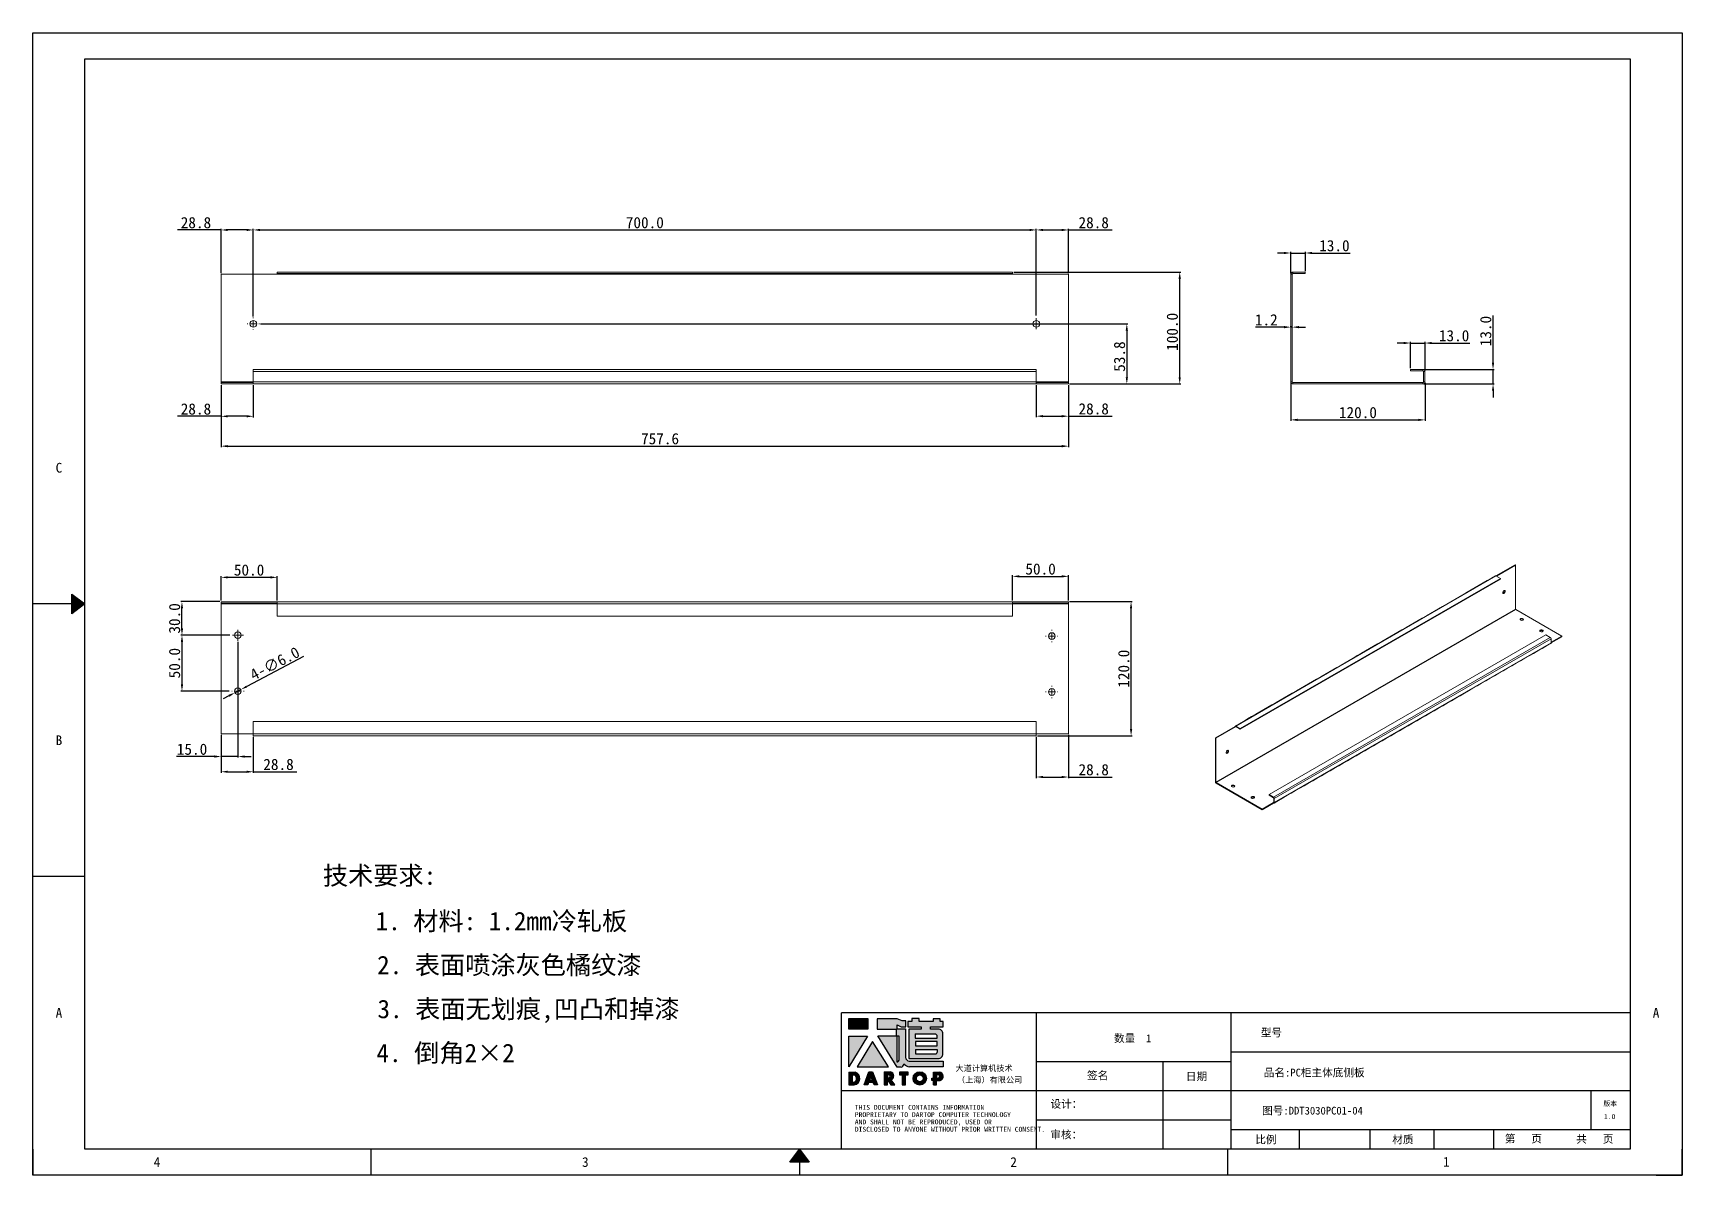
# Model space of a CAD drawing. Header units: millimetres. Extents: x 12436 to 30221, y 8547 to 23793.
# Drawn here: x 23166 to 24640, y 17318 to 18339 of the extents above; entities that cross this region are included whole.
import ezdxf
from ezdxf.enums import TextEntityAlignment as Align

# ---------------------------------------------------------------- set-up
doc = ezdxf.new("R2010")
doc.units = ezdxf.units.MM
doc.header["$PDSIZE"] = -1
doc.linetypes.add('CENTER', pattern=[10.16, 6.35, -1.27, 1.27, -1.27])
doc.linetypes.add('DOT', pattern=[0.25, 0, -0.25])
for name, color, linetype in [('4', 7, 'Continuous'), ('print', 30, 'Continuous'), ('点画线', 1, 'CENTER')]:
    doc.layers.add(name, color=color, linetype=linetype)
doc.styles.add('Dartop', font='SIMFANG.TTF')
doc.styles.add('HZ', font='SimSun.ttf')
doc.styles.add('hzHT', font='SIMHEI.TTF')
doc.dimstyles.new('副本 ISO-25', dxfattribs={"dimtxt": 10, "dimasz": 6, "dimexe": 1, "dimexo": 1, "dimgap": 1.524, "dimtad": 1, "dimdec": 1, "dimzin": 0, "dimdsep": 46, "dimtxsty": 'Standard', "dimcen": 2.5, "dimclrd": 4, "dimclre": 4, "dimclrt": 4, "dimadec": 0, "dimazin": 0, "dimtfac": 1, "dimtdec": 1, "dimtmove": 0, "dimatfit": 3, "dimfxl": 1, "dimtzin": 0, "dimarcsym": 0})

# ---------------------------------------------------------------- blocks, each defined once
blk = doc.blocks.new('SW_CENTERMARKSYMBOL_0')
at = {"color": 0, "linetype": 'Continuous', "lineweight": 0}
for p, q in [((-5, 0), (-5.5, 0)), ((0, 0), (-2.5, 0)), ((0, 5), (0, 5.5)), ((0, 0), (0, 2.5)), ((0, 0), (0, -2.5)), ((0, 0), (2.5, 0)), ((5, 0), (5.5, 0)), ((0, -5), (0, -5.5))]:
    blk.add_line(p, q, dxfattribs=at)
blk = doc.blocks.new('SW_CENTERMARKSYMBOL_1')
at = {"color": 0, "linetype": 'Continuous', "lineweight": 0}
for p, q in [((-2.5, 0), (-4.9, 0)), ((0, 0), (-2.5, 0)), ((0, 2.5), (0, 4.9)), ((0, 0), (0, 2.5)), ((0, 0), (0, -2.5)), ((0, 0), (2.5, 0)), ((2.5, 0), (4.9, 0)), ((0, -2.5), (0, -4.9))]:
    blk.add_line(p, q, dxfattribs=at)
blk = doc.blocks.new('SW_CENTERMARKSYMBOL_2')
at = {"color": 0, "linetype": 'Continuous', "lineweight": 0}
for p, q in [((-2.5, 0), (-4.9, 0)), ((0, 0), (-2.5, 0)), ((0, 2.5), (0, 4.9)), ((0, 0), (0, 2.5)), ((0, 0), (0, -2.5)), ((0, 0), (2.5, 0)), ((2.5, 0), (4.9, 0)), ((0, -2.5), (0, -4.9))]:
    blk.add_line(p, q, dxfattribs=at)
blk = doc.blocks.new('SW_CENTERMARKSYMBOL_3')
at = {"color": 0, "linetype": 'Continuous', "lineweight": 0}
for p, q in [((-5, 0), (-5.5, 0)), ((0, 0), (-2.5, 0)), ((0, 5), (0, 5.5)), ((0, 0), (0, 2.5)), ((0, 0), (0, -2.5)), ((0, 0), (2.5, 0)), ((5, 0), (5.5, 0)), ((0, -5), (0, -5.5))]:
    blk.add_line(p, q, dxfattribs=at)
blk = doc.blocks.new('SW_CENTERMARKSYMBOL_4')
at = {"color": 0, "linetype": 'Continuous', "lineweight": 0}
for p, q in [((-5, 0), (-5.5, 0)), ((0, 0), (-2.5, 0)), ((0, 5), (0, 5.5)), ((0, 0), (0, 2.5)), ((0, 0), (0, -2.5)), ((0, 0), (2.5, 0)), ((5, 0), (5.5, 0)), ((0, -5), (0, -5.5))]:
    blk.add_line(p, q, dxfattribs=at)
blk = doc.blocks.new('SW_CENTERMARKSYMBOL_5')
at = {"color": 0, "linetype": 'Continuous', "lineweight": 0}
for p, q in [((-5, 0), (-5.5, 0)), ((0, 0), (-2.5, 0)), ((0, 5), (0, 5.5)), ((0, 0), (0, 2.5)), ((0, 0), (0, -2.5)), ((0, 0), (2.5, 0)), ((5, 0), (5.5, 0)), ((0, -5), (0, -5.5))]:
    blk.add_line(p, q, dxfattribs=at)
blk = doc.blocks.new('*D49')
at = {"color": 4, "lineweight": -2}
for p, q in [((23333.7, 18023.8), (23333.7, 17968.2)), ((24091.3, 18023.8), (24091.3, 17968.2)), ((23339.7, 17969.2), (24085.3, 17969.2))]:
    blk.add_line(p, q, dxfattribs=at)
at = {"color": 4}
for points in [[(23339.7, 17970.2), (23339.7, 17968.2), (23333.7, 17969.2)], [(24085.3, 17970.2), (24085.3, 17968.2), (24091.3, 17969.2)]]:
    blk.add_solid(points, dxfattribs=at)
at = {"layer": 'Defpoints', "color": 0}
for p in [(23333.7, 18024.8), (24091.3, 18024.8), (24091.3, 17969.2)]:
    blk.add_point(p, dxfattribs=at)
at = {"color": 4, "insert": (23726.1, 17975.8), "char_height": 10, "attachment_point": 5}
blk.add_mtext('757.6', dxfattribs=at)
blk = doc.blocks.new('*D50')
at = {"color": 4, "lineweight": -2}
for p, q in [((24042.3, 18124.8), (24191.7, 18124.8)), ((24190.7, 18030.8), (24190.7, 18118.8)), ((24092.3, 18024.8), (24191.7, 18024.8))]:
    blk.add_line(p, q, dxfattribs=at)
at = {"color": 4}
for points in [[(24189.7, 18118.8), (24191.7, 18118.8), (24190.7, 18124.8)], [(24189.7, 18030.8), (24191.7, 18030.8), (24190.7, 18024.8)]]:
    blk.add_solid(points, dxfattribs=at)
at = {"layer": 'Defpoints', "color": 0}
for p in [(24041.3, 18124.8), (24190.7, 18124.8), (24091.3, 18024.8)]:
    blk.add_point(p, dxfattribs=at)
at = {"color": 4, "insert": (24184.1, 18071.4), "char_height": 10, "attachment_point": 5, "rotation": 90}
blk.add_mtext('100.0', dxfattribs=at)
blk = doc.blocks.new('*D51')
at = {"color": 4, "lineweight": -2}
for p, q in [((24290, 18025.7), (24290, 17991.7)), ((24410, 18025.7), (24410, 17991.7)), ((24296, 17992.7), (24404, 17992.7))]:
    blk.add_line(p, q, dxfattribs=at)
at = {"color": 4}
for points in [[(24296, 17993.7), (24296, 17991.7), (24290, 17992.7)], [(24404, 17993.7), (24404, 17991.7), (24410, 17992.7)]]:
    blk.add_solid(points, dxfattribs=at)
at = {"layer": 'Defpoints', "color": 0}
for p in [(24290, 18026.7), (24410, 18026.7), (24410, 17992.7)]:
    blk.add_point(p, dxfattribs=at)
at = {"color": 4, "insert": (24350, 17999.2), "char_height": 10, "attachment_point": 5}
blk.add_mtext('120.0', dxfattribs=at)
blk = doc.blocks.new('*D52')
at = {"color": 4, "lineweight": -2}
for p, q in [((24470.8, 18043.8), (24470.8, 18086.1)), ((24409, 18037.8), (24471.8, 18037.8)), ((24470.8, 18024.8), (24470.8, 18037.8)), ((24409, 18024.8), (24471.8, 18024.8)), ((24470.8, 18018.8), (24470.8, 18012.8))]:
    blk.add_line(p, q, dxfattribs=at)
at = {"color": 4}
for points in [[(24469.8, 18043.8), (24471.8, 18043.8), (24470.8, 18037.8)], [(24469.8, 18018.8), (24471.8, 18018.8), (24470.8, 18024.8)]]:
    blk.add_solid(points, dxfattribs=at)
at = {"layer": 'Defpoints', "color": 0}
for p in [(24408, 18037.8), (24470.8, 18037.8), (24408, 18024.8)]:
    blk.add_point(p, dxfattribs=at)
at = {"color": 4, "insert": (24464.3, 18072.1), "char_height": 10, "attachment_point": 5, "rotation": 90}
blk.add_mtext('13.0', dxfattribs=at)
blk = doc.blocks.new('*D53')
at = {"color": 4, "lineweight": -2}
for p, q in [((24391, 18061.4), (24385, 18061.4)), ((24397, 18038.8), (24397, 18062.4)), ((24397, 18061.4), (24410, 18061.4)), ((24410, 18036.9), (24410, 18062.4)), ((24416, 18061.4), (24450, 18061.4))]:
    blk.add_line(p, q, dxfattribs=at)
at = {"color": 4}
for points in [[(24391, 18062.4), (24391, 18060.4), (24397, 18061.4)], [(24416, 18062.4), (24416, 18060.4), (24410, 18061.4)]]:
    blk.add_solid(points, dxfattribs=at)
at = {"layer": 'Defpoints', "color": 0}
for p in [(24410, 18061.4), (24397, 18037.8), (24410, 18035.9)]:
    blk.add_point(p, dxfattribs=at)
at = {"color": 4, "insert": (24436, 18067.9), "char_height": 10, "attachment_point": 5}
blk.add_mtext('13.0', dxfattribs=at)
blk = doc.blocks.new('*D54')
at = {"color": 4, "lineweight": -2}
for p, q in [((24284, 18141.9), (24278, 18141.9)), ((24290, 18123.9), (24290, 18142.9)), ((24290, 18141.9), (24303, 18141.9)), ((24303, 18125.8), (24303, 18142.9)), ((24309, 18141.9), (24343, 18141.9))]:
    blk.add_line(p, q, dxfattribs=at)
at = {"color": 4}
for points in [[(24284, 18142.9), (24284, 18140.9), (24290, 18141.9)], [(24309, 18142.9), (24309, 18140.9), (24303, 18141.9)]]:
    blk.add_solid(points, dxfattribs=at)
at = {"layer": 'Defpoints', "color": 0}
for p in [(24303, 18141.9), (24290, 18122.9), (24303, 18124.8)]:
    blk.add_point(p, dxfattribs=at)
at = {"color": 4, "insert": (24329, 18148.4), "char_height": 10, "attachment_point": 5}
blk.add_mtext('13.0', dxfattribs=at)
blk = doc.blocks.new('*D55')
at = {"color": 4, "lineweight": -2}
for p, q in [((24092.3, 17830.2), (24148.2, 17830.2)), ((24147.2, 17716.2), (24147.2, 17824.2)), ((24063.5, 17710.2), (24148.2, 17710.2))]:
    blk.add_line(p, q, dxfattribs=at)
at = {"color": 4}
for points in [[(24146.2, 17824.2), (24148.2, 17824.2), (24147.2, 17830.2)], [(24146.2, 17716.2), (24148.2, 17716.2), (24147.2, 17710.2)]]:
    blk.add_solid(points, dxfattribs=at)
at = {"layer": 'Defpoints', "color": 0}
for p in [(24091.3, 17830.2), (24147.2, 17830.2), (24062.5, 17710.2)]:
    blk.add_point(p, dxfattribs=at)
at = {"color": 4, "insert": (24140.7, 17770.2), "char_height": 10, "attachment_point": 5, "rotation": 90}
blk.add_mtext('120.0', dxfattribs=at)
blk = doc.blocks.new('*U14')
at = {"color": 254, "linetype": 'Continuous', "extrusion": (0, 0, -1)}
for points in [[(-17, 0.333), (-16.812, 0.25), (-17, 0.5)], [(-17, 0.333), (-17.188, 0.25), (-16.812, 0.25)], [(-17, 0.333), (-17, 0.5), (-17.188, 0.25)]]:
    blk.add_solid(points, dxfattribs=at)
blk = doc.blocks.new('*U13')
at = {"color": 254, "linetype": 'Continuous', "extrusion": (0, 0, -1)}
for points in [[(-0.833, 11), (-0.75, 10.812), (-0.75, 11.188)], [(-0.833, 11), (-0.75, 11.188), (-1, 11)], [(-0.833, 11), (-1, 11), (-0.75, 10.812)]]:
    blk.add_solid(points, dxfattribs=at)
blk = doc.blocks.new('dadao')
for p, q in [((48, 19.2), (44.9, 10.4)), ((44.9, 10.4), (51.2, 10.4)), ((51.2, 10.4), (48, 19.2))]:
    blk.add_line(p, q)
for points in [[(41.8, 121.6), (41.8, 143.7), (-0.4, 143.7), (-0.4, 121.6), (41.8, 121.6)], [(104.8, 122), (104.8, 130.3), (114.1, 126.3), (124.2, 126.3), (124.2, 139.6), (115.9, 139.6), (105.1, 143.9), (61.5, 143.9)], [(61.7, 144), (61.7, 121.3), (103.9, 121.3)], [(113.4, 38.7), (105.1, 38.7), (63, 106.5), (103.9, 106.5), (103.9, 120.9), (103.9, 121.3)], [(109.7, 53.6), (109.7, 106.2), (104.3, 106.2), (104.3, 50.4), (106.6, 50.4)], [(144.6, 94.4), (144.6, 84.8), (192, 84.8), (192, 94.1), (144.9, 94.1)], [(120.2, 45), (119.5, 45), (119.5, 44.6)], [(0, 28), (0, 0), (11.8, 0)], [(0.1, 28), (14, 28)], [(7.1, 21.8), (7.1, 6.1), (12, 6.1)], [(7.1, 21.8), (11.4, 21.8)], [(76.8, 28.2), (76.8, 0), (84.1, 0), (84.1, 11.1), (91.6, -0.1), (100.3, -0.1), (91.7, 11.1)], [(76.8, 28.2), (90.6, 28.2)], [(84, 22.7), (84, 15.3), (87.2, 15.3)], [(84, 22.7), (87.3, 22.7)], [(183.7, 0), (183.7, 9.6), (180.6, 9.6), (180.6, 14.9), (183.8, 14.9), (183.8, 28.1), (196.1, 28.1), (196.5, 28.1)], [(183.7, 0), (190.9, 0), (190.9, 9.6), (198.8, 9.6)], [(194.9, 22.3), (190.8, 22.3), (190.8, 15), (194.4, 15)]]:
    blk.add_lwpolyline(points)
blk.add_lwpolyline([(137.1, 144.2), (137.1, 137.9), (128.3, 137.9), (128.3, 126.5), (157.3, 126.5), (157.3, 121.5), (130.3, 121.5), (130.3, 57.5), (194.4, 57.5, 0.414214), (204.4, 67.5), (204.4, 111.3, 0.414214), (194.4, 121.3), (177.5, 121.3), (177.5, 126.3), (204.7, 126.3), (204.7, 137.7), (198.2, 137.7), (198.2, 143.9), (183.3, 143.9), (183.3, 138), (153, 138), (153, 144.2), (137.1, 144.2)], format="xyb", close=True)
for points in [[(104.8, 122), (123.4, 122), (123.4, 60, 0.414214), (131.4, 52), (204.8, 52), (204.8, 39.1), (131.7, 39.1)], [(144.3, 110.8), (144.3, 101.8), (192.3, 101.8), (192.3, 105.5, 0.414214), (187.3, 110.5), (144.3, 110.5)], [(144.6, 77), (144.6, 67.5), (187.6, 67.5, 0.414214), (192.6, 72.5), (192.6, 76.4), (144.6, 76.4)]]:
    blk.add_lwpolyline(points, format="xyb")
for points in [[(-0.3, 106.2), (40.4, 106.2), (-0.3, 39.7), (-0.3, 106.2)], [(51.7, 94.1), (18.4, 39.3), (86.2, 39.3)], [(43.8, 28.2), (51.8, 28.2), (62.6, -0.1), (55, -0.1), (53.2, 5), (42.9, 5), (41.1, 0), (33.6, 0)], [(110, 28.1), (110, 21.9), (116, 21.9), (116, -0.1), (123.2, -0.1), (123.2, 22), (129.2, 22), (129.2, 28.1), (110, 28.1)]]:
    blk.add_lwpolyline(points, close=True)
for radius in [14.5, 7.44]:
    blk.add_circle((154.2, 14.2), radius)
for centre, radius, start, end in [((99.2, 60.7), 12.6, 305.6399, 325.969), ((111.6, 46.7), 8.19, 282.9811, 347.6627), ((136, 61.7), 22.9, 226.7358, 259.3209), ((8.5, 13.9), 8.49, 294.2143, 69.7177), ((9.6, 14.2), 14.4, 278.6604, 72.3203), ((86.4, 19), 3.8, 282.527, 76.7196), ((88.6, 19.4), 8.95, 290.6073, 77.2124), ((193.7, 18.7), 3.8, 280.9891, 72.5513), ((195.7, 18.6), 9.51, 288.8959, 85.2442)]:
    blk.add_arc(centre, radius, start, end)
blk = doc.blocks.new('*D56')
at = {"color": 4, "lineweight": -2}
for p, q in [((23333.7, 17831.2), (23333.7, 17852.9)), ((23377.7, 17851.9), (23339.7, 17851.9)), ((23383.7, 17831.2), (23383.7, 17852.9))]:
    blk.add_line(p, q, dxfattribs=at)
at = {"color": 4}
for points in [[(23339.7, 17852.9), (23339.7, 17850.9), (23333.7, 17851.9)], [(23377.7, 17852.9), (23377.7, 17850.9), (23383.7, 17851.9)]]:
    blk.add_solid(points, dxfattribs=at)
at = {"layer": 'Defpoints', "color": 0}
for p in [(23333.7, 17851.9), (23333.7, 17830.2), (23383.7, 17830.2)]:
    blk.add_point(p, dxfattribs=at)
at = {"color": 4, "insert": (23358.7, 17858.4), "char_height": 10, "attachment_point": 5}
blk.add_mtext('50.0', dxfattribs=at)
blk = doc.blocks.new('*D57')
at = {"color": 4, "lineweight": -2}
for p, q in [((24041.3, 17831.2), (24041.3, 17853.8)), ((24091.3, 17831.2), (24091.3, 17853.8)), ((24047.3, 17852.8), (24085.3, 17852.8))]:
    blk.add_line(p, q, dxfattribs=at)
at = {"color": 4}
for points in [[(24047.3, 17853.8), (24047.3, 17851.8), (24041.3, 17852.8)], [(24085.3, 17853.8), (24085.3, 17851.8), (24091.3, 17852.8)]]:
    blk.add_solid(points, dxfattribs=at)
at = {"layer": 'Defpoints', "color": 0}
for p in [(24091.3, 17852.8), (24041.3, 17830.2), (24091.3, 17830.2)]:
    blk.add_point(p, dxfattribs=at)
at = {"color": 4, "insert": (24066.3, 17859.3), "char_height": 10, "attachment_point": 5}
blk.add_mtext('50.0', dxfattribs=at)
blk = doc.blocks.new('*D58')
at = {"color": 4, "lineweight": -2}
for p, q in [((24062.5, 17709.2), (24062.5, 17672.4)), ((24091.3, 17711.1), (24091.3, 17672.4)), ((24068.5, 17673.4), (24085.3, 17673.4)), ((24091.3, 17673.4), (24130.3, 17673.4))]:
    blk.add_line(p, q, dxfattribs=at)
at = {"color": 4}
for points in [[(24068.5, 17674.4), (24068.5, 17672.4), (24062.5, 17673.4)], [(24085.3, 17674.4), (24085.3, 17672.4), (24091.3, 17673.4)]]:
    blk.add_solid(points, dxfattribs=at)
at = {"layer": 'Defpoints', "color": 0}
for p in [(24062.5, 17710.2), (24091.3, 17712.1), (24091.3, 17673.4)]:
    blk.add_point(p, dxfattribs=at)
at = {"color": 4, "insert": (24113.8, 17679.9), "char_height": 10, "attachment_point": 5}
blk.add_mtext('28.8', dxfattribs=at)
blk = doc.blocks.new('*D59')
at = {"color": 4, "lineweight": -2}
for p, q in [((23333.7, 17711.1), (23333.7, 17677.1)), ((23362.5, 17709.2), (23362.5, 17677.1)), ((23339.7, 17678.1), (23356.5, 17678.1)), ((23362.5, 17678.1), (23401.5, 17678.1))]:
    blk.add_line(p, q, dxfattribs=at)
at = {"color": 4}
for points in [[(23339.7, 17679.1), (23339.7, 17677.1), (23333.7, 17678.1)], [(23356.5, 17679.1), (23356.5, 17677.1), (23362.5, 17678.1)]]:
    blk.add_solid(points, dxfattribs=at)
at = {"layer": 'Defpoints', "color": 0}
for p in [(23333.7, 17712.1), (23362.5, 17710.2), (23362.5, 17678.1)]:
    blk.add_point(p, dxfattribs=at)
at = {"color": 4, "insert": (23385, 17684.6), "char_height": 10, "attachment_point": 5}
blk.add_mtext('28.8', dxfattribs=at)
blk = doc.blocks.new('*D60')
at = {"color": 4, "lineweight": -2}
for p, q in [((23333.7, 18123.9), (23333.7, 18163.5)), ((23362.5, 18085.1), (23362.5, 18163.5)), ((23333.7, 18162.5), (23294.7, 18162.5)), ((23356.5, 18162.5), (23339.7, 18162.5))]:
    blk.add_line(p, q, dxfattribs=at)
at = {"color": 4}
for points in [[(23339.7, 18163.5), (23339.7, 18161.5), (23333.7, 18162.5)], [(23356.5, 18163.5), (23356.5, 18161.5), (23362.5, 18162.5)]]:
    blk.add_solid(points, dxfattribs=at)
at = {"layer": 'Defpoints', "color": 0}
for p in [(23333.7, 18162.5), (23333.7, 18122.9), (23362.5, 18084.1)]:
    blk.add_point(p, dxfattribs=at)
at = {"color": 4, "insert": (23311.2, 18169), "char_height": 10, "attachment_point": 5}
blk.add_mtext('28.8', dxfattribs=at)
blk = doc.blocks.new('*D61')
at = {"color": 4, "lineweight": -2}
for p, q in [((23362.5, 18086.1), (23362.5, 18163.5)), ((24062.5, 18086.1), (24062.5, 18163.5)), ((23368.5, 18162.5), (24056.5, 18162.5))]:
    blk.add_line(p, q, dxfattribs=at)
at = {"color": 4}
for points in [[(23368.5, 18163.5), (23368.5, 18161.5), (23362.5, 18162.5)], [(24056.5, 18163.5), (24056.5, 18161.5), (24062.5, 18162.5)]]:
    blk.add_solid(points, dxfattribs=at)
at = {"layer": 'Defpoints', "color": 0}
for p in [(24062.5, 18162.5), (23362.5, 18085.1), (24062.5, 18085.1)]:
    blk.add_point(p, dxfattribs=at)
at = {"color": 4, "insert": (23712.5, 18169), "char_height": 10, "attachment_point": 5}
blk.add_mtext('700.0', dxfattribs=at)
blk = doc.blocks.new('*D62')
at = {"color": 4, "lineweight": -2}
for p, q in [((24062.5, 18086.1), (24062.5, 18163.5)), ((24091.3, 18123.9), (24091.3, 18163.5)), ((24068.5, 18162.5), (24085.3, 18162.5)), ((24091.3, 18162.5), (24130.3, 18162.5))]:
    blk.add_line(p, q, dxfattribs=at)
at = {"color": 4}
for points in [[(24068.5, 18163.5), (24068.5, 18161.5), (24062.5, 18162.5)], [(24085.3, 18163.5), (24085.3, 18161.5), (24091.3, 18162.5)]]:
    blk.add_solid(points, dxfattribs=at)
at = {"layer": 'Defpoints', "color": 0}
for p in [(24091.3, 18162.5), (24091.3, 18122.9), (24062.5, 18085.1)]:
    blk.add_point(p, dxfattribs=at)
at = {"color": 4, "insert": (24113.8, 18169), "char_height": 10, "attachment_point": 5}
blk.add_mtext('28.8', dxfattribs=at)
blk = doc.blocks.new('*D63')
at = {"color": 4, "lineweight": -2}
for p, q in [((23369, 18078.6), (24144.4, 18078.6)), ((24143.4, 18072.6), (24143.4, 18030.8)), ((24092.3, 18024.8), (24144.4, 18024.8))]:
    blk.add_line(p, q, dxfattribs=at)
at = {"color": 4}
for points in [[(24142.4, 18072.6), (24144.4, 18072.6), (24143.4, 18078.6)], [(24142.4, 18030.8), (24144.4, 18030.8), (24143.4, 18024.8)]]:
    blk.add_solid(points, dxfattribs=at)
at = {"layer": 'Defpoints', "color": 0}
for p in [(23368, 18078.6), (24091.3, 18024.8), (24143.4, 18024.8)]:
    blk.add_point(p, dxfattribs=at)
at = {"color": 4, "insert": (24136.9, 18049.3), "char_height": 10, "attachment_point": 5, "rotation": 90}
blk.add_mtext('53.8', dxfattribs=at)
blk = doc.blocks.new('*D64')
at = {"color": 4, "lineweight": -2}
for p, q in [((23332.7, 17830.2), (23297.7, 17830.2)), ((23298.7, 17806.2), (23298.7, 17824.2)), ((23341.6, 17800.2), (23297.7, 17800.2))]:
    blk.add_line(p, q, dxfattribs=at)
at = {"color": 4}
for points in [[(23297.7, 17824.2), (23299.7, 17824.2), (23298.7, 17830.2)], [(23297.7, 17806.2), (23299.7, 17806.2), (23298.7, 17800.2)]]:
    blk.add_solid(points, dxfattribs=at)
at = {"layer": 'Defpoints', "color": 0}
for p in [(23298.7, 17830.2), (23333.7, 17830.2), (23342.6, 17800.2)]:
    blk.add_point(p, dxfattribs=at)
at = {"color": 4, "insert": (23292.1, 17815.2), "char_height": 10, "attachment_point": 5, "rotation": 90}
blk.add_mtext('30.0', dxfattribs=at)
blk = doc.blocks.new('*D65')
at = {"color": 4, "lineweight": -2}
for p, q in [((23341.6, 17800.2), (23297.7, 17800.2)), ((23298.7, 17794.2), (23298.7, 17756.2)), ((23341, 17750.2), (23297.7, 17750.2))]:
    blk.add_line(p, q, dxfattribs=at)
at = {"color": 4}
for points in [[(23297.7, 17794.2), (23299.7, 17794.2), (23298.7, 17800.2)], [(23297.7, 17756.2), (23299.7, 17756.2), (23298.7, 17750.2)]]:
    blk.add_solid(points, dxfattribs=at)
at = {"layer": 'Defpoints', "color": 0}
for p in [(23342.6, 17800.2), (23298.7, 17750.2), (23342, 17750.2)]:
    blk.add_point(p, dxfattribs=at)
at = {"color": 4, "insert": (23292.1, 17775.2), "char_height": 10, "attachment_point": 5, "rotation": 90}
blk.add_mtext('50.0', dxfattribs=at)
blk = doc.blocks.new('*D66')
at = {"color": 4, "lineweight": -2}
for p, q in [((23348.7, 17794.3), (23348.7, 17690.7)), ((23333.7, 17711.1), (23333.7, 17690.7)), ((23327.7, 17691.7), (23293.7, 17691.7)), ((23348.7, 17691.7), (23333.7, 17691.7)), ((23354.7, 17691.7), (23360.7, 17691.7))]:
    blk.add_line(p, q, dxfattribs=at)
at = {"color": 4}
for points in [[(23327.7, 17692.7), (23327.7, 17690.7), (23333.7, 17691.7)], [(23354.7, 17692.7), (23354.7, 17690.7), (23348.7, 17691.7)]]:
    blk.add_solid(points, dxfattribs=at)
at = {"layer": 'Defpoints', "color": 0}
for p in [(23348.7, 17795.3), (23333.7, 17712.1), (23333.7, 17691.7)]:
    blk.add_point(p, dxfattribs=at)
at = {"color": 4, "insert": (23307.7, 17698.2), "char_height": 10, "attachment_point": 5}
blk.add_mtext('15.0', dxfattribs=at)
blk = doc.blocks.new('*D67')
at = {"color": 4, "lineweight": -2}
for p, q in [((23407.5, 17781.1), (23356.7, 17754.4)), ((23346, 17748.8), (23351.4, 17751.6)), ((23340.7, 17746), (23335.4, 17743.2))]:
    blk.add_line(p, q, dxfattribs=at)
at = {"color": 4}
for points in [[(23356.2, 17755.2), (23357.1, 17753.5), (23351.4, 17751.6)], [(23340.3, 17746.9), (23341.2, 17745.1), (23346, 17748.8)]]:
    blk.add_solid(points, dxfattribs=at)
at = {"layer": 'Defpoints', "color": 0}
for p in [(23351.4, 17751.6), (23346, 17748.8)]:
    blk.add_point(p, dxfattribs=at)
at = {"color": 4, "insert": (23381.7, 17774.9), "char_height": 10, "attachment_point": 5, "rotation": 27.74}
blk.add_mtext('4-∅6.0', dxfattribs=at)
blk = doc.blocks.new('*D74')
at = {"color": 4, "lineweight": -2}
for p, q in [((24062.5, 18023.8), (24062.5, 17995)), ((24091.3, 18023.8), (24091.3, 17995)), ((24068.5, 17996), (24085.3, 17996)), ((24091.3, 17996), (24130.3, 17996))]:
    blk.add_line(p, q, dxfattribs=at)
at = {"color": 4}
for points in [[(24068.5, 17997), (24068.5, 17995), (24062.5, 17996)], [(24085.3, 17997), (24085.3, 17995), (24091.3, 17996)]]:
    blk.add_solid(points, dxfattribs=at)
at = {"layer": 'Defpoints', "color": 0}
for p in [(24062.5, 18024.8), (24091.3, 18024.8), (24091.3, 17996)]:
    blk.add_point(p, dxfattribs=at)
at = {"color": 4, "insert": (24113.8, 18002.5), "char_height": 10, "attachment_point": 5}
blk.add_mtext('28.8', dxfattribs=at)
blk = doc.blocks.new('*D75')
at = {"color": 4, "lineweight": -2}
for p, q in [((23333.7, 18023.8), (23333.7, 17994.9)), ((23362.5, 18023.8), (23362.5, 17994.9)), ((23333.7, 17995.9), (23294.7, 17995.9)), ((23356.5, 17995.9), (23339.7, 17995.9))]:
    blk.add_line(p, q, dxfattribs=at)
at = {"color": 4}
for points in [[(23339.7, 17996.9), (23339.7, 17994.9), (23333.7, 17995.9)], [(23356.5, 17996.9), (23356.5, 17994.9), (23362.5, 17995.9)]]:
    blk.add_solid(points, dxfattribs=at)
at = {"layer": 'Defpoints', "color": 0}
for p in [(23333.7, 18024.8), (23362.5, 18024.8), (23333.7, 17995.9)]:
    blk.add_point(p, dxfattribs=at)
at = {"color": 4, "insert": (23311.2, 18002.4), "char_height": 10, "attachment_point": 5}
blk.add_mtext('28.8', dxfattribs=at)
blk = doc.blocks.new('*D84')
at = {"color": 4, "lineweight": -2}
for p, q in [((24284, 18075.6), (24258.3, 18075.6)), ((24290, 18075.8), (24290, 18076.6)), ((24291.2, 18075.6), (24290, 18075.6)), ((24291.2, 18075.8), (24291.2, 18076.6)), ((24297.2, 18075.6), (24303.2, 18075.6))]:
    blk.add_line(p, q, dxfattribs=at)
at = {"color": 4}
for points in [[(24284, 18076.6), (24284, 18074.6), (24290, 18075.6)], [(24297.2, 18076.6), (24297.2, 18074.6), (24291.2, 18075.6)]]:
    blk.add_solid(points, dxfattribs=at)
at = {"layer": 'Defpoints', "color": 0}
for p in [(24290, 18075.6), (24290, 18074.8), (24291.2, 18074.8)]:
    blk.add_point(p, dxfattribs=at)
at = {"color": 4, "insert": (24268.1, 18082.1), "char_height": 10, "attachment_point": 5}
blk.add_mtext('1.2', dxfattribs=at)

msp = doc.modelspace()

# ---------------------------------------------------------------- hatches: boundary and pattern name
for points in [[(23912.058, 17457.203), (23894.7, 17457.203), (23894.7, 17448.134), (23912.058, 17448.134)], [(23911.499, 17441.789), (23894.747, 17441.789), (23894.747, 17414.437)], [(23916.143, 17436.826), (23902.449, 17414.255), (23930.334, 17414.255)], [(23948.04, 17409.637), (23940.115, 17409.637), (23940.115, 17407.123), (23942.588, 17407.123), (23942.588, 17398.063), (23945.548, 17398.063), (23945.548, 17407.129), (23948.04, 17407.129)]]:
    msp.add_hatch(color=0).paths.add_polyline_path(points)
h = msp.add_hatch(color=0)
h.paths.add_polyline_path([(23937.998, 17451.692), (23941.829, 17450.037), (23945.97, 17450.037), (23945.97, 17455.518), (23942.553, 17455.518), (23938.101, 17457.277), (23920.26, 17457.277), (23920.26, 17448.006), (23937.619, 17448.006), (23937.619, 17447.818), (23937.619, 17441.893), (23920.786, 17441.893), (23938.1, 17414.029), (23941.529, 17414.029, 0.27937482), (23944.032, 17416.462), (23944.032, 17416.591), (23944.334, 17416.591, 0.14314537), (23949.054, 17414.189), (23979.141, 17414.189), (23979.141, 17419.473), (23948.926, 17419.473, -0.41421356), (23945.635, 17422.764), (23945.635, 17448.299), (23937.998, 17448.299)])
h.paths.add_polyline_path([(23937.794, 17441.775), (23940, 17441.774), (23940, 17420.147, -0.08893574), (23938.722, 17418.833), (23937.786, 17418.833)], flags=16)
h = msp.add_hatch(color=0)
h.paths.add_polyline_path([(23979.089, 17454.751), (23976.412, 17454.751), (23976.412, 17457.297), (23970.293, 17457.297), (23970.293, 17454.878), (23957.801, 17454.878), (23957.801, 17457.425), (23951.259, 17457.425), (23951.259, 17454.831), (23947.644, 17454.831), (23947.644, 17450.136), (23959.574, 17450.136), (23959.574, 17448.06), (23948.457, 17448.06), (23948.457, 17421.772), (23974.848, 17421.772, 0.41421356), (23978.961, 17425.886), (23978.961, 17443.888, 0.41421356), (23974.848, 17448.002), (23967.871, 17448.002), (23967.871, 17450.04), (23979.089, 17450.04)])
h.paths.add_polyline_path([(23971.933, 17443.546, -0.41421356), (23973.99, 17441.489), (23973.99, 17439.98), (23954.232, 17439.98), (23954.232, 17443.546)], flags=16)
h.paths.add_polyline_path([(23973.862, 17436.797), (23973.862, 17432.977), (23954.36, 17432.977), (23954.36, 17436.797)], flags=16)
h.paths.add_polyline_path([(23974.117, 17429.539), (23974.117, 17427.903, -0.41421356), (23972.06, 17425.846), (23954.36, 17425.846), (23954.36, 17429.539)], flags=16)
h = msp.add_hatch(color=0)
h.paths.add_polyline_path([(23900.617, 17409.596), (23894.87, 17409.596), (23894.87, 17398.097), (23899.71, 17398.097, 0.79301591)])
h.paths.add_polyline_path([(23899.796, 17400.615), (23897.786, 17400.615), (23897.786, 17407.077), (23899.574, 17407.077, -0.67136089)], flags=16)
h = msp.add_hatch(color=0)
h.paths.add_polyline_path([(23916.186, 17409.69), (23912.906, 17409.69), (23908.689, 17398.085), (23911.795, 17398.085), (23912.526, 17400.141), (23916.735, 17400.141), (23917.482, 17398.06), (23920.614, 17398.06)])
h.paths.add_polyline_path([(23915.931, 17402.358), (23913.323, 17402.358), (23914.603, 17406.005)], flags=16)
h = msp.add_hatch(color=0)
h.paths.add_polyline_path([(23932.129, 17409.682), (23926.476, 17409.682), (23926.476, 17398.078), (23929.463, 17398.078), (23929.463, 17402.678), (23932.534, 17398.037), (23936.143, 17398.037), (23932.61, 17402.649, 0.74405494)])
h.paths.add_polyline_path([(23929.436, 17404.396), (23929.436, 17407.443), (23930.771, 17407.443, -0.79680897), (23930.751, 17404.396)], flags=16)
h = msp.add_hatch(color=0)
h.paths.add_polyline_path([(23952.348, 17403.922, 1), (23964.263, 17403.922, 1)])
h.paths.add_polyline_path([(23961.366, 17403.922, -1), (23955.245, 17403.922, -1)], flags=16)
h = msp.add_hatch(color=0)
h.paths.add_polyline_path([(23975.692, 17409.655), (23975.521, 17409.655), (23970.482, 17409.655), (23970.482, 17404.239), (23969.145, 17404.239), (23969.145, 17402.041), (23970.46, 17402.041), (23970.46, 17398.099), (23973.402, 17398.099), (23973.402, 17402.056), (23976.634, 17402.056, 0.81230381)])
h.paths.add_polyline_path([(23973.358, 17404.254), (23973.358, 17407.283), (23975.032, 17407.283, -0.77821343), (23974.861, 17404.254)], flags=16)

# ---------------------------------------------------------------- linework, layer by layer
at = {"color": 0, "linetype": 'DOT'}
for p, q in [((23165.506, 17340.761), (23165.506, 18315.41)), ((24639.756, 18315.41), (24639.756, 17340.761)), ((24616.55, 17317.555), (23165.506, 17317.555))]:
    msp.add_line(p, q, dxfattribs=at)
at = {"color": 0}
for p, q in [((23211.918, 17340.761), (23211.918, 18315.41)), ((24593.344, 18315.41), (24593.344, 17340.761)), ((23200.315, 17828.086), (23165.506, 17828.086)), ((23211.918, 17584.423), (23165.506, 17584.423)), ((24593.344, 17462.592), (23888.464, 17462.592)), ((23888.464, 17340.761), (23888.464, 17462.592)), ((24062.508, 17462.592), (24062.508, 17340.761)), ((24236.553, 17340.761), (24236.553, 17462.592)), ((24236.553, 17427.783), (24593.344, 17427.783)), ((24062.508, 17419.081), (24236.553, 17419.081)), ((24175.637, 17419.081), (24175.637, 17340.761)), ((23888.464, 17392.975), (24062.508, 17392.975)), ((24062.508, 17392.975), (24593.344, 17392.975)), ((24558.535, 17358.166), (24558.535, 17392.975)), ((24062.508, 17366.868), (24236.553, 17366.868)), ((24236.553, 17358.166), (24593.344, 17358.166)), ((24297.786, 17340.761), (24297.786, 17358.166)), ((24360.891, 17340.761), (24360.891, 17358.166)), ((24418.259, 17340.761), (24418.259, 17358.166)), ((24471.513, 17340.761), (24471.513, 17358.166)), ((23165.506, 17340.761), (23165.506, 17317.555)), ((24593.344, 17340.761), (23211.918, 17340.761)), ((23467.857, 17317.555), (23467.857, 17340.761)), ((24233.652, 17317.555), (24233.652, 17340.761)), ((24639.756, 17317.555), (24639.756, 17340.761)), ((23850.754, 17329.158), (23850.754, 17317.555)), ((23165.506, 17317.555), (23165.506, 17317.555)), ((24616.55, 17317.555), (24639.756, 17317.555))]:
    msp.add_line(p, q, dxfattribs=at)
msp.add_line((23211.918, 18315.41), (24593.344, 18315.41))
at = {"color": 7, "linetype": 'Continuous', "lineweight": 15}
for p, q in [((23333.701, 18026.736), (23333.701, 18122.859)), ((23333.701, 18122.859), (23383.701, 18122.859)), ((23383.701, 18124.796), (23383.701, 18123.596)), ((24041.301, 18124.796), (23383.701, 18124.796)), ((24041.301, 18123.596), (23383.701, 18123.596)), ((23383.701, 18123.596), (23383.701, 18122.859)), ((23383.701, 18122.859), (24041.301, 18122.859)), ((24041.301, 18124.796), (24041.301, 18123.596)), ((24041.301, 18122.859), (24041.301, 18123.596)), ((24041.301, 18122.859), (24091.301, 18122.859)), ((24091.301, 18026.736), (24091.301, 18122.859)), ((24289.975, 18026.736), (24289.975, 18122.859)), ((24291.175, 18122.859), (24289.975, 18122.859)), ((24291.175, 18026.736), (24291.175, 18122.859)), ((24291.911, 18123.596), (24291.911, 18124.796)), ((24302.975, 18124.796), (24291.911, 18124.796)), ((24302.975, 18123.596), (24291.911, 18123.596)), ((24302.975, 18124.796), (24302.975, 18123.596)), ((23362.501, 18037.796), (24062.501, 18037.796)), ((23362.501, 18035.859), (23362.501, 18037.796)), ((24062.501, 18035.859), (23362.501, 18035.859)), ((23362.501, 18035.859), (23362.501, 18026.736)), ((24062.501, 18037.796), (24062.501, 18035.859)), ((24062.501, 18026.736), (24062.501, 18035.859)), ((24408.035, 18037.796), (24396.971, 18037.796)), ((24396.971, 18037.796), (24396.971, 18036.596)), ((24408.035, 18036.596), (24396.971, 18036.596)), ((24408.035, 18036.596), (24408.035, 18037.796)), ((24409.971, 18035.859), (24408.771, 18035.859)), ((24408.771, 18035.859), (24408.771, 18026.736)), ((24409.971, 18035.859), (24409.971, 18026.736)), ((23333.701, 18026.736), (23362.501, 18026.736)), ((23333.701, 18025.999), (23333.701, 18026.736)), ((23333.701, 18024.799), (23333.701, 18025.999)), ((23333.701, 18025.999), (23362.501, 18025.999)), ((23333.701, 18024.799), (23362.501, 18024.799)), ((23362.501, 18024.799), (23362.501, 18026.736)), ((24062.501, 18026.736), (23362.501, 18026.736)), ((24062.501, 18024.799), (23362.501, 18024.799)), ((24062.501, 18026.736), (24062.501, 18024.799)), ((24062.501, 18026.736), (24091.301, 18026.736)), ((24062.501, 18025.999), (24091.301, 18025.999)), ((24062.501, 18024.799), (24091.301, 18024.799)), ((24091.301, 18025.999), (24091.301, 18026.736)), ((24091.301, 18024.799), (24091.301, 18025.999)), ((24289.975, 18026.736), (24291.175, 18026.736)), ((24291.911, 18025.999), (24291.911, 18024.799)), ((24408.035, 18025.999), (24291.911, 18025.999)), ((24408.035, 18024.799), (24291.911, 18024.799)), ((24408.035, 18024.799), (24408.035, 18025.999)), ((24408.771, 18026.736), (24409.971, 18026.736)), ((24473.45, 17853.151), (24490.443, 17862.961)), ((24473.874, 17852.906), (24490.867, 17862.716)), ((24490.867, 17862.716), (24490.443, 17862.961)), ((24490.867, 17823.472), (24490.867, 17862.716)), ((24473.45, 17853.151), (24240.953, 17718.934)), ((24477.361, 17850.893), (24244.864, 17716.676)), ((24477.361, 17850.403), (24244.864, 17716.186)), ((24473.45, 17853.151), (24477.361, 17850.893)), ((24477.361, 17850.893), (24477.361, 17850.403)), ((23333.701, 17828.963), (23333.701, 17830.163)), ((23333.701, 17830.163), (23383.701, 17830.163)), ((23333.701, 17828.963), (23383.701, 17828.963)), ((23333.701, 17828.227), (23333.701, 17828.963)), ((23333.701, 17828.227), (23383.701, 17828.227)), ((23333.701, 17712.103), (23333.701, 17828.227)), ((23383.701, 17828.227), (23383.701, 17830.163)), ((23383.701, 17830.163), (24041.301, 17830.163)), ((24041.301, 17828.227), (23383.701, 17828.227)), ((23383.701, 17817.163), (23383.701, 17828.227)), ((24041.301, 17830.163), (24041.301, 17828.227)), ((24041.301, 17830.163), (24091.301, 17830.163)), ((24041.301, 17828.963), (24091.301, 17828.963)), ((24041.301, 17828.227), (24041.301, 17817.163)), ((24041.301, 17828.227), (24091.301, 17828.227)), ((24091.301, 17828.963), (24091.301, 17830.163)), ((24091.301, 17828.227), (24091.301, 17828.963)), ((24091.301, 17712.103), (24091.301, 17828.227)), ((24041.301, 17817.163), (23383.701, 17817.163)), ((24223.015, 17668.844), (24490.867, 17823.472)), ((24223.275, 17668.393), (24491.127, 17823.021)), ((24532.183, 17799.32), (24491.127, 17823.021)), ((24270.602, 17657.644), (24518.089, 17800.516)), ((24274.513, 17655.386), (24522.001, 17798.258)), ((24522.685, 17797.072), (24275.198, 17654.2)), ((24518.089, 17800.516), (24522.001, 17798.258)), ((24522.685, 17793.837), (24532.183, 17799.32)), ((24522.685, 17793.347), (24532.183, 17798.83)), ((24522.685, 17793.347), (24522.685, 17797.072)), ((24532.183, 17798.83), (24532.183, 17799.32)), ((24522.685, 17793.347), (24275.198, 17650.475)), ((23362.501, 17723.167), (24062.501, 17723.167)), ((23362.501, 17712.103), (23362.501, 17723.167)), ((24062.501, 17723.167), (24062.501, 17712.103)), ((23333.701, 17712.103), (23362.501, 17712.103)), ((23362.501, 17712.103), (24062.501, 17712.103)), ((23362.501, 17710.167), (23362.501, 17712.103)), ((24062.501, 17710.167), (23362.501, 17710.167)), ((24062.501, 17712.103), (24062.501, 17710.167)), ((24062.501, 17712.103), (24091.301, 17712.103)), ((24222.591, 17708.333), (24240.268, 17718.538)), ((24223.015, 17708.088), (24222.591, 17708.333)), ((24222.591, 17669.089), (24222.591, 17708.333)), ((24223.015, 17708.088), (24240.692, 17718.293)), ((24223.015, 17668.844), (24223.015, 17708.088)), ((24240.692, 17718.293), (24240.268, 17718.538)), ((24240.692, 17718.293), (24240.953, 17718.444)), ((24244.864, 17716.676), (24240.953, 17718.934)), ((24240.953, 17718.444), (24240.953, 17718.934)), ((24244.864, 17716.186), (24240.953, 17718.444)), ((24244.864, 17716.676), (24244.864, 17716.186)), ((24222.591, 17669.089), (24223.015, 17668.844)), ((24264.331, 17644.692), (24223.275, 17668.393)), ((24223.275, 17668.393), (24223.275, 17667.903)), ((24264.331, 17644.202), (24223.275, 17667.903)), ((24264.331, 17644.692), (24274.513, 17650.57)), ((24264.331, 17644.202), (24274.513, 17650.08)), ((24270.602, 17657.644), (24270.602, 17657.154)), ((24274.513, 17655.386), (24270.602, 17657.644)), ((24274.513, 17654.896), (24270.602, 17657.154)), ((24274.513, 17654.896), (24274.513, 17655.386)), ((24274.774, 17650.72), (24274.513, 17650.57)), ((24274.513, 17650.57), (24274.513, 17650.08)), ((24275.198, 17654.2), (24274.774, 17654.445)), ((24274.774, 17654.445), (24274.774, 17650.72)), ((24274.774, 17650.72), (24275.198, 17650.475)), ((24275.198, 17654.2), (24275.198, 17650.475)), ((24264.331, 17644.202), (24264.331, 17644.692))]:
    msp.add_line(p, q, dxfattribs=at)
at = {"color": 7, "linetype": 'Continuous', "lineweight": 15, "flags": 128}
for points in [[(24479.624, 17838.156), (24479.688, 17838.612), (24479.872, 17839.087), (24480.154, 17839.523), (24480.5, 17839.868), (24480.869, 17840.081), (24481.215, 17840.135), (24481.497, 17840.025), (24481.681, 17839.763), (24481.745, 17839.381), (24481.681, 17838.925), (24481.497, 17838.45), (24481.215, 17838.014), (24480.869, 17837.669), (24480.5, 17837.456), (24480.154, 17837.402), (24479.872, 17837.512), (24479.688, 17837.774), (24479.624, 17838.156)], [(24495.37, 17814.938), (24495.797, 17815.111), (24496.3, 17815.188), (24496.819, 17815.162), (24497.291, 17815.035), (24497.659, 17814.822), (24497.879, 17814.55), (24497.925, 17814.25), (24497.79, 17813.96), (24497.491, 17813.714), (24497.065, 17813.541), (24496.561, 17813.463), (24496.042, 17813.489), (24495.57, 17813.616), (24495.202, 17813.829), (24494.982, 17814.102), (24494.936, 17814.401), (24495.071, 17814.692), (24495.37, 17814.938)], [(24494.992, 17814.081), (24495.071, 17814.202), (24495.37, 17814.448)], [(24513.048, 17804.733), (24513.474, 17804.906), (24513.978, 17804.983), (24514.496, 17804.957), (24514.969, 17804.83), (24515.337, 17804.617), (24515.557, 17804.345), (24515.603, 17804.045), (24515.468, 17803.755), (24515.169, 17803.508), (24514.742, 17803.336), (24514.239, 17803.258), (24513.72, 17803.284), (24513.248, 17803.411), (24512.88, 17803.624), (24512.659, 17803.897), (24512.614, 17804.196), (24512.749, 17804.487), (24513.048, 17804.733)], [(24512.67, 17803.876), (24512.749, 17803.997), (24513.048, 17804.243)], [(24232.136, 17695.285), (24232.2, 17695.741), (24232.385, 17696.215), (24232.667, 17696.652), (24233.013, 17696.997), (24233.381, 17697.21), (24233.727, 17697.264), (24234.01, 17697.153), (24234.194, 17696.891), (24234.258, 17696.509), (24234.194, 17696.053), (24234.01, 17695.579), (24233.727, 17695.142), (24233.381, 17694.797), (24233.013, 17694.584), (24232.667, 17694.53), (24232.385, 17694.641), (24232.2, 17694.903), (24232.136, 17695.285)], [(24237.276, 17665.944), (24237.703, 17666.116), (24238.206, 17666.194), (24238.725, 17666.168), (24239.197, 17666.041), (24239.565, 17665.828), (24239.785, 17665.555), (24239.831, 17665.256), (24239.696, 17664.965), (24239.397, 17664.719), (24238.971, 17664.547), (24238.467, 17664.469), (24237.948, 17664.495), (24237.476, 17664.622), (24237.108, 17664.835), (24236.888, 17665.107), (24236.842, 17665.407), (24236.977, 17665.697), (24237.276, 17665.944)], [(24236.898, 17665.086), (24236.977, 17665.207), (24237.276, 17665.454)], [(24254.954, 17655.739), (24255.38, 17655.911), (24255.884, 17655.989), (24256.402, 17655.963), (24256.875, 17655.836), (24257.243, 17655.623), (24257.463, 17655.35), (24257.509, 17655.051), (24257.374, 17654.76), (24257.075, 17654.514), (24256.648, 17654.341), (24256.145, 17654.264), (24255.626, 17654.29), (24255.154, 17654.417), (24254.786, 17654.63), (24254.565, 17654.902), (24254.52, 17655.202), (24254.655, 17655.492), (24254.954, 17655.739)], [(24254.576, 17654.881), (24254.655, 17655.002), (24254.954, 17655.249)]]:
    msp.add_lwpolyline(points, dxfattribs=at)
at = {"color": 0}
for points in [[(23211.918, 17828.086), (23200.315, 17819.383), (23200.315, 17836.788), (23211.918, 17828.086)], [(23850.754, 17340.761), (23859.457, 17329.158), (23842.052, 17329.158), (23850.754, 17340.761)]]:
    msp.add_lwpolyline(points, close=True, dxfattribs=at)
at = {"color": 7, "linetype": 'Continuous', "lineweight": 15}
for centre in [(23362.501, 18078.601), (24062.501, 18078.601), (23348.701, 17800.163), (24076.301, 17799.427), (23348.701, 17750.163), (24076.301, 17749.427)]:
    msp.add_circle(centre, 3, dxfattribs=at)
for centre, radius, start, end in [((24291.911, 18122.859), 1.937, 90, 180), ((24291.911, 18122.859), 0.737, 90, 180), ((24408.035, 18035.859), 1.937, 0, 90), ((24408.035, 18035.859), 0.737, 0, 90), ((24291.911, 18026.736), 1.937, 180, 270), ((24291.911, 18026.736), 0.737, 180, 270), ((24408.035, 18026.736), 1.937, 270, 0), ((24408.035, 18026.736), 0.737, 270, 0), ((24473.166, 17852.755), 0.487, 54.382423, 114.307119), ((24479.418, 17839.5), 1.885, 280.251316, 19.754061), ((24491.432, 17823.497), 0.566, 182.605478, 237.394522), ((24496.403, 17812.789), 1.954, 41.373121, 121.904684), ((24514.08, 17802.584), 1.954, 41.373121, 121.904684), ((24521.199, 17797.004), 1.488, 2.605478, 57.394522), ((24522.225, 17793.288), 0.464, 304.056351, 7.25583), ((24240.686, 17718.606), 0.423, 50.796715, 189.214037), ((24240.851, 17718.319), 0.161, 50.796715, 189.214037), ((24231.93, 17696.628), 1.885, 280.251316, 19.754061), ((24224.077, 17669.157), 1.488, 182.605478, 237.394522), ((24223.58, 17668.87), 0.566, 182.605478, 237.394522), ((24238.309, 17663.795), 1.954, 41.373121, 121.904684), ((24255.986, 17653.59), 1.954, 41.373121, 121.904684), ((24273.712, 17654.133), 1.488, 2.605478, 57.394522), ((24274.208, 17654.419), 0.566, 2.605478, 57.394522), ((24274.615, 17650.695), 0.161, 230.796715, 9.214037), ((24274.781, 17650.408), 0.423, 230.796715, 9.214037)]:
    msp.add_arc(centre, radius, start, end, dxfattribs=at)
for points in [[(24472.965, 17853.199), (24240.469, 17718.982)], [(24274.997, 17650.032), (24522.485, 17792.904)]]:
    msp.add_open_spline(points, degree=1, dxfattribs=at)
at = {"layer": 'print', "color": 4}
msp.add_lwpolyline([(23165.506, 18338.616), (24639.756, 18338.616), (24639.756, 17317.555), (23165.506, 17317.555)], close=True, dxfattribs=at)

# ---------------------------------------------------------------- block references
at = {"color": 0, "linetype": 'Continuous', "xscale": 46.41183716905107, "yscale": 46.41183716940395, "zscale": 46.4118371693997}
for name, p in [('*U13', (23165.506, 17317.555)), ('*U14', (23061.753, 17317.555))]:
    msp.add_blockref(name, p, dxfattribs=at)
at = {"color": 0, "xscale": 0.4113776475969644, "yscale": 0.4113776476315252, "zscale": 0.4113776476378608}
msp.add_blockref('dadao', (23894.87, 17398.097), dxfattribs=at)
at = {"layer": '点画线', "lineweight": 0}
for name, p in [('SW_CENTERMARKSYMBOL_0', (23362.501, 18078.601)), ('SW_CENTERMARKSYMBOL_1', (24062.501, 18078.601)), ('SW_CENTERMARKSYMBOL_2', (23348.701, 17800.163)), ('SW_CENTERMARKSYMBOL_5', (24076.301, 17799.427)), ('SW_CENTERMARKSYMBOL_3', (23348.701, 17750.163)), ('SW_CENTERMARKSYMBOL_4', (24076.301, 17749.427))]:
    msp.add_blockref(name, p, dxfattribs=at)

# ---------------------------------------------------------------- texts
at = {"color": 0}
for s, height, style, p in [('C', 8.702, 'Dartop', (23188.712, 17949.917)), ('B', 8.702, 'Dartop', (23188.712, 17706.254)), ('A', 8.702, 'Dartop', (23188.712, 17462.592)), ('A', 8.702, 'Dartop', (24616.55, 17462.592)), ('数量  1', 6.9618, 'hzHT', (24148.595, 17439.772)), ('型号', 6.9618, 'hzHT', (24272.672, 17444.884)), ('签名', 6.9618, 'hzHT', (24117.322, 17406.594)), ('品名:PC柜主体底侧板  ', 6.96178, 'hzHT', (24315.664, 17409.145)), ('日期', 6.9618, 'hzHT', (24205.659, 17405.738)), ('版本', 4.3511, 'hzHT', (24575.604, 17381.423)), ('图号:DDT3030PC01-04', 6.96178, 'hzHT', (24309.423, 17375.117)), ('1.0', 4.3511, 'Dartop', (24575.081, 17369.795)), ('比例', 6.9618, 'hzHT', (24267.818, 17349.282)), ('材质', 6.9618, 'hzHT', (24390.218, 17349.282)), ('第   页', 6.9618, 'hzHT', (24497.911, 17350.004)), ('共   页', 6.9618, 'hzHT', (24561.861, 17349.751)), ('4', 8.702, 'Dartop', (23276.408, 17329.158)), ('3', 8.702, 'Dartop', (23659.306, 17329.158)), ('2', 8.702, 'Dartop', (24042.203, 17329.158)), ('1', 8.702, 'Dartop', (24429.068, 17329.434))]:
    msp.add_text(s, height=height, dxfattribs=dict(at, style=style)).set_placement(p, align=Align.MIDDLE_CENTER)
at = {"style": 'HZ'}
for s, height, p in [('技术要求:', 16.511, (23475.38, 17585.313)), ('     1. 材料: 1.2mm冷轧板', 16.51104, (23556.194, 17544.643)), ('    2. 表面喷涂灰色橘纹漆', 16.51104, (23568.886, 17505.331)), ('3. 表面无划痕,凹凸和掉漆', 16.51104, (23608.528, 17466.019)), ('4. 倒角2×2         ', 16.51104, (23584.952, 17426.707))]:
    msp.add_text(s, height=height, dxfattribs=at).set_placement(p, align=Align.MIDDLE_CENTER)
at = {"color": 0, "style": 'hzHT'}
for s, height, p in [('设计：', 6.9618, (24075.149, 17377.589)), ('AND SHALL NOT BE REPRODUCED, USED OR', 4.35111, (23900.211, 17362.822)), ('THIS DOCUMENT CONTAINS INFORMATION', 4.35111, (23900.211, 17375.875)), ('PROPRIETARY TO DARTOP COMPUTER TECHNOLOGY', 4.35111, (23900.211, 17369.348)), ('DISCLOSED TO ANYONE WITHOUT PRIOR WRITTEN CONSENT.', 4.35111, (23900.211, 17356.295)), ('审核：', 6.9618, (24075.045, 17350.175))]:
    msp.add_text(s, height=height, dxfattribs=at).set_placement(p)
at = {"layer": '4', "color": 0, "style": 'hzHT'}
for s, p in [('大道计算机技术', (23990.204, 17410.435)), ('（上海）有限公司', (23991.518, 17400.028))]:
    msp.add_text(s, height=5.2213, dxfattribs=at).set_placement(p)

# ---------------------------------------------------------------- dimensions: what is measured, and where the dimension line sits
for base, p1, p2, picture, middle in [((23333.701, 18162.463), (23362.501, 18084.101), (23333.701, 18122.859), '*D60', (23311.177, 18168.987)), ((24062.501, 18162.463), (23362.501, 18085.101), (24062.501, 18085.101), '*D61', (23712.501, 18168.987)), ((24091.301, 18162.463), (24062.501, 18085.101), (24091.301, 18122.859), '*D62', (24113.825, 18168.987)), ((24302.975, 18141.889), (24289.975, 18122.859), (24302.975, 18124.796), '*D54', (24328.999, 18148.413)), ((24289.975, 18075.564), (24291.175, 18074.797), (24289.975, 18074.797), '*D84', (24268.117, 18082.088)), ((24409.971, 18061.407), (24396.971, 18037.796), (24409.971, 18035.859), '*D53', (24435.995, 18067.931)), ((23333.701, 17995.921), (23362.501, 18024.799), (23333.701, 18024.799), '*D75', (23311.177, 18002.445)), ((24091.301, 17996.018), (24062.501, 18024.799), (24091.301, 18024.799), '*D74', (24113.825, 18002.542)), ((24409.971, 17992.687), (24289.975, 18026.736), (24409.971, 18026.736), '*D51', (24349.973, 17999.211)), ((23333.701, 17851.903), (23383.701, 17830.163), (23333.701, 17830.163), '*D56', (23358.701, 17858.427)), ((24091.301, 17852.762), (24041.301, 17830.163), (24091.301, 17830.163), '*D57', (24066.301, 17859.286)), ((23333.701, 17691.688), (23348.701, 17795.263), (23333.701, 17712.103), '*D66', (23307.677, 17698.212)), ((23362.501, 17678.105), (23333.701, 17712.103), (23362.501, 17710.167), '*D59', (23385.025, 17684.629)), ((24091.301, 17673.424), (24062.501, 17710.167), (24091.301, 17712.103), '*D58', (24113.825, 17679.948))]:
    dim = msp.add_linear_dim(base=base, p1=p1, p2=p2, dimstyle='副本 ISO-25')
    dim.commit()
    dim.dimension.update_dxf_attribs({"geometry": picture, "text_midpoint": middle})
for base, p1, p2, picture, middle in [((24190.658, 18124.796), (24091.301, 18024.799), (24041.301, 18124.796), '*D50', (24190.658, 18071.446)), ((24143.407, 18024.799), (23368.001, 18078.601), (24091.301, 18024.799), '*D63', (24143.407, 18049.303)), ((24470.845, 18037.796), (24408.035, 18024.799), (24408.035, 18037.796), '*D52', (24470.845, 18072.07))]:
    dim = msp.add_linear_dim(base=base, p1=p1, p2=p2, angle=90, dimstyle='副本 ISO-25')
    dim.commit()
    dim.dimension.update_dxf_attribs({"geometry": picture, "text_midpoint": middle, "dimtype": 160})
dim = msp.add_linear_dim(base=(24091.301, 17969.238), p1=(23333.701, 18024.799), p2=(24091.301, 18024.799), dimstyle='副本 ISO-25')
dim.commit()
dim.dimension.update_dxf_attribs({"geometry": '*D49', "text_midpoint": (23726.081, 17969.238), "dimtype": 160})
for base, p1, p2, picture, middle in [((23298.65, 17830.163), (23342.601, 17800.163), (23333.701, 17830.163), '*D64', (23292.126, 17815.163)), ((24147.18, 17830.163), (24062.501, 17710.167), (24091.301, 17830.163), '*D55', (24140.656, 17770.165)), ((23298.65, 17750.163), (23342.601, 17800.163), (23342.001, 17750.163), '*D65', (23292.126, 17775.163))]:
    dim = msp.add_linear_dim(base=base, p1=p1, p2=p2, angle=90, dimstyle='副本 ISO-25')
    dim.commit()
    dim.dimension.update_dxf_attribs({"geometry": picture, "text_midpoint": middle})
dim = msp.add_diameter_dim_2p(p1=(23346.046, 17748.767), p2=(23351.357, 17751.56), text='4-<>', dimstyle='副本 ISO-25')
dim.commit()
dim.dimension.update_dxf_attribs({"geometry": '*D67', "text_midpoint": (23381.679, 17774.877)})

doc.saveas('drawing.dxf')
